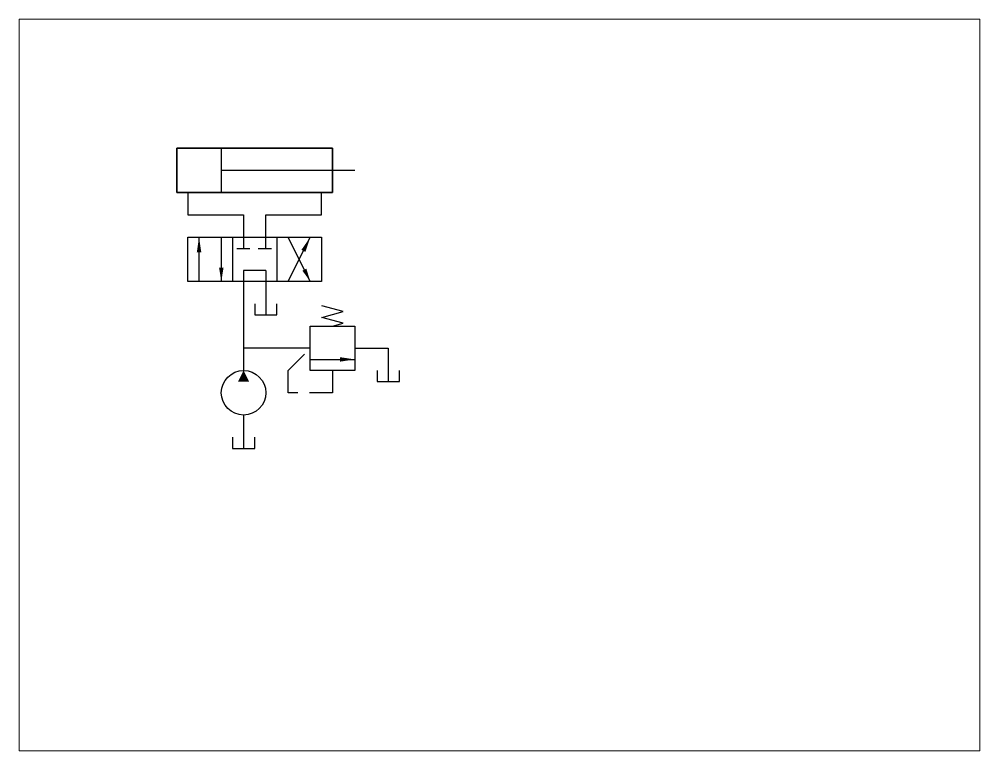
# Paper-space layout '布局1' of a CAD drawing. Header units: millimetres. Extents: x 27 to 240, y 20 to 183.
# The model-space entities are those that its viewports show. They can reach past a viewport. Long polylines and large blocks are cut down to what shows.
import ezdxf

# ---------------------------------------------------------------- set-up
doc = ezdxf.new("R2010")
doc.units = ezdxf.units.MM
doc.header["$LTSCALE"] = 0.2
doc.linetypes.add('DASHED', pattern=[19.05, 12.7, -6.35])
for name, color, linetype in [('粗实线', 7, 'Continuous'), ('细实线', 5, 'Continuous'), ('虚线', 2, 'DASHED')]:
    doc.layers.add(name, color=color, linetype=linetype)

msp = doc.modelspace()

# ---------------------------------------------------------------- linework, layer by layer
at = {"layer": '粗实线'}
for p, q in [((85, 255), (85, 235)), ((85, 245), (145, 245)), ((90, 215), (90, 195)), ((110, 215), (110, 195)), ((100, 185), (100, 180)), ((110, 180), (110, 185)), ((139.83, 181.47), (130.17, 184.06)), ((130.17, 178.88), (139.83, 181.47)), ((100, 180), (110, 180)), ((139.83, 176.29), (130.17, 178.88)), ((135, 175), (139.83, 176.29)), ((95, 160), (95, 155)), ((155, 155), (155, 150)), ((165, 150), (165, 155)), ((155, 150), (165, 150)), ((90, 125), (90, 120)), ((100, 120), (100, 125)), ((90, 120), (100, 120))]:
    msp.add_line(p, q, dxfattribs=at)
for points in [[(65, 235), (135, 235), (135, 255), (65, 255)], [(65, 255), (135, 255), (135, 235), (65, 235)], [(70, 215), (130, 215), (130, 195), (70, 195)], [(125, 175), (145, 175), (145, 155), (125, 155)]]:
    msp.add_lwpolyline(points, close=True, dxfattribs=at)
for points in [[(75, 215, 0, 2, 0), (75, 208.2, 2, 2, 0)], [(125, 215, 0, 2, 0), (121.9, 208.8, 2, 2, 0)], [(85, 195, 0, 2, 0), (85, 201.24, 2, 2, 0)], [(125, 195, 0, 2, 0), (122.32, 200.36, 2, 2, 0)], [(145, 160, 0, 2, 0), (138.36, 160, 2, 2, 0)], [(95, 155, 0, 5, 0), (95, 150, 5, 5, 0)]]:
    msp.add_lwpolyline(points, format="xyseb", dxfattribs=at)
msp.add_circle((95, 145), 10, dxfattribs=at)
at = {"layer": '细实线'}
for p, q in [((70, 235), (70, 225)), ((130, 225), (130, 235)), ((70, 225), (95, 225)), ((95, 225), (95, 210)), ((105, 210), (105, 225)), ((105, 225), (130, 225)), ((105, 225), (130, 225)), ((75, 195), (75, 215)), ((85, 215), (85, 195)), ((115, 195), (125, 215)), ((125, 195), (115, 215)), ((91.92, 209.86), (97.89, 209.86)), ((101.54, 209.86), (107.51, 209.86)), ((105, 200), (95, 200)), ((95, 200), (95, 160)), ((105, 200), (105, 180)), ((125, 165), (95, 165)), ((145, 165), (160, 165)), ((160, 165), (160, 150)), ((125, 160), (145, 160)), ((95, 135), (95, 120))]:
    msp.add_line(p, q, dxfattribs=at)
at = {"layer": '虚线'}
for p, q in [((115, 155), (125, 165)), ((115, 145), (115, 155)), ((135, 155), (135, 145)), ((135, 145), (115, 145))]:
    msp.add_line(p, q, dxfattribs=at)

psp = doc.layouts.new('布局1')

# ---------------------------------------------------------------- viewports
at = {"layer": '0'}
psp.add_viewport(center=(133.35, 101.6), size=(213.36, 162.56), view_center_point=(210, 148.5), view_height=328.8479, dxfattribs=at)

doc.saveas('drawing.dxf')
